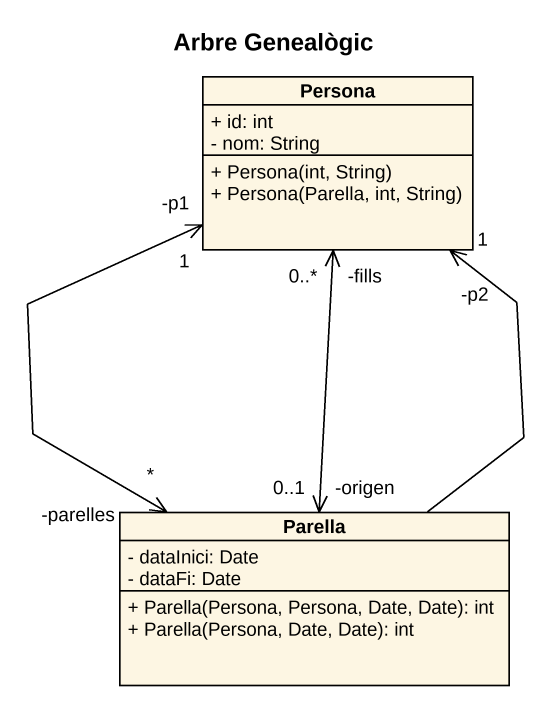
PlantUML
@startuml
title Arbre Genealògic
hide circle
hide empty members
skinparam classAttributeIconSize 0
class Persona {
  + id: int
  - nom: String
  + Persona(int, String)
  + Persona(Parella, int, String)
}
class Parella {
  - dataInici: Date
  - dataFi: Date
  + Parella(Persona, Persona, Date, Date): int
  + Parella(Persona, Date, Date): int
}
Persona "-p1\n1" <--> "-parelles\n*" Parella
Parella -up-> "-p2\n1" Persona
Parella "-origen\n0..1" <-up-> "-fills\n0..*" Persona
@enduml
